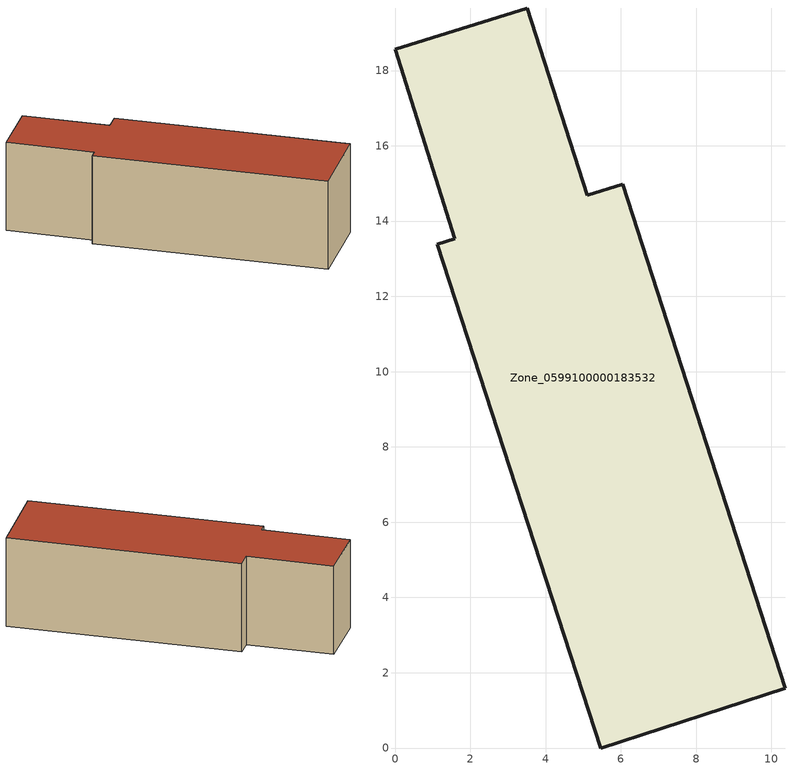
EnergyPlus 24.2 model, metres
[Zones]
Zone_0599100000183532
 floor ground (C_G): 1.59,13.53 0,18.57 3.51,19.66 5.1,14.68 6.05,14.98 10.37,1.59 5.46,0 1.12,13.38 z0.35
 wall outside (C_F): 5.46,0 10.37,1.59 6.05,14.98 5.1,14.68 3.51,19.66 0,18.57 1.59,13.53 1.12,13.38 5.46,0 z0.35:6
 roof outside (C_R): 0,18.57 1.59,13.53 1.12,13.38 5.46,0 10.37,1.59 6.05,14.98 5.1,14.68 3.51,19.66 z6
[BUILDING]
Pand.0599100000183532: North Axis=0; Terrain=City; Loads Convergence Tolerance Value=0.04; Temperature Convergence Tolerance Value=0.4; Solar Distribution=FullExterior; Maximum Number of Warmup Days=25; Minimum Number of Warmup Days=1
[Site:Location]
Rotterdam.The.Hague.AP_ZH_NLD Design_Conditions: Latitude=51.96; Longitude=4.45; Time Zone=1; Elevation=-4.5
[SITE:GROUNDTEMPERATURE:BUILDINGSURFACE]
18, 18, 18, 18, 18, 18, 18, 18, 18, 18, 18, 18
[MATERIAL] Thermal Absorptance=0.9; Solar Absorptance=0.7; Visible Absorptance=0.7
Name | Roughness | Thickness | Conductivity | Density | Specific Heat
G.D.1965 | MediumSmooth | 0.15 | 1 | 540 | 1210
F.D.1965 | Rough | 0.3 | 0.857143 | 1920 | 840
R.D.1965 | MediumRough | 0.2 | 0.08 | 1500 | 1000
[CONSTRUCTION]
C_G: G.D.1965
C_F: F.D.1965
C_R: R.D.1965
[ZONE]
Zone_0599100000183532: Type=1; Multiplier=1; Ceiling Height=Autocalculate; Volume=Autocalculate; Floor Area=autocalculate; Part of Total Floor Area=Yes
[ZONEINFILTRATION:DESIGNFLOWRATE]
Infil_Zone_0599100000183532: Zone or ZoneList or Space or SpaceList=Zone_0599100000183532; Schedule=AlwaysOn; Design Flow Rate Calculation Method=Flow/Area; Flow Rate per Floor Area=0.0042; Constant Term Coefficient=1; Temperature Term Coefficient=0; Velocity Term Coefficient=0; Velocity Squared Term Coefficient=0
[HVACTEMPLATE:ZONE:IDEALLOADSAIRSYSTEM]
Zone_0599100000183532: Maximum Heating Supply Air Temperature=50; Minimum Cooling Supply Air Temperature=13; Maximum Heating Supply Air Humidity Ratio=0.0156; Minimum Cooling Supply Air Humidity Ratio=0.0077; Heating Limit=NoLimit; Cooling Limit=NoLimit; Dehumidification Control Type=ConstantSensibleHeatRatio; Cooling Sensible Heat Ratio=0.7; Dehumidification Setpoint=60; Humidification Control Type=None; Humidification Setpoint=30; Outdoor Air Method=None; Outdoor Air Flow Rate per Person=0.00944; Outdoor Air Flow Rate per Zone Floor Area=0; Outdoor Air Flow Rate per Zone=0; Demand Controlled Ventilation Type=None; Outdoor Air Economizer Type=NoEconomizer; Heat Recovery Type=None; Sensible Heat Recovery Effectiveness=0.7; Latent Heat Recovery Effectiveness=0.65
[ZONECONTROL:THERMOSTAT]
ThermostatControl_Zone_0599100000183532: Zone or ZoneList=Zone_0599100000183532; Control Type Schedule=DualSetpointControlType; Control 1=Thermostat_Zone_0599100000183532; Temperature Difference Between Cutout And Setpoint=0
[THERMOSTATSETPOINT:DUALSETPOINT]
Thermostat_Zone_0599100000183532: Heating Setpoint Temperature Schedule=HeatingSetpoint_Zone_0599100000183532; Cooling Setpoint Temperature Schedule=CoolingSetpoint_Zone_0599100000183532
[SCHEDULE:COMPACT]
HeatingSetpoint_Zone_0599100000183532: Through: 12/31, For: AllDays, Until: 24:00, 21
CoolingSetpoint_Zone_0599100000183532: Through: 12/31, For: AllDays, Until: 24:00, 24
DualSetpointControlType: Through: 12/31, For: AllDays, Until: 24:00, 4
AlwaysOn: Through: 12/31, For: AllDays, Until: 24:00, 1
